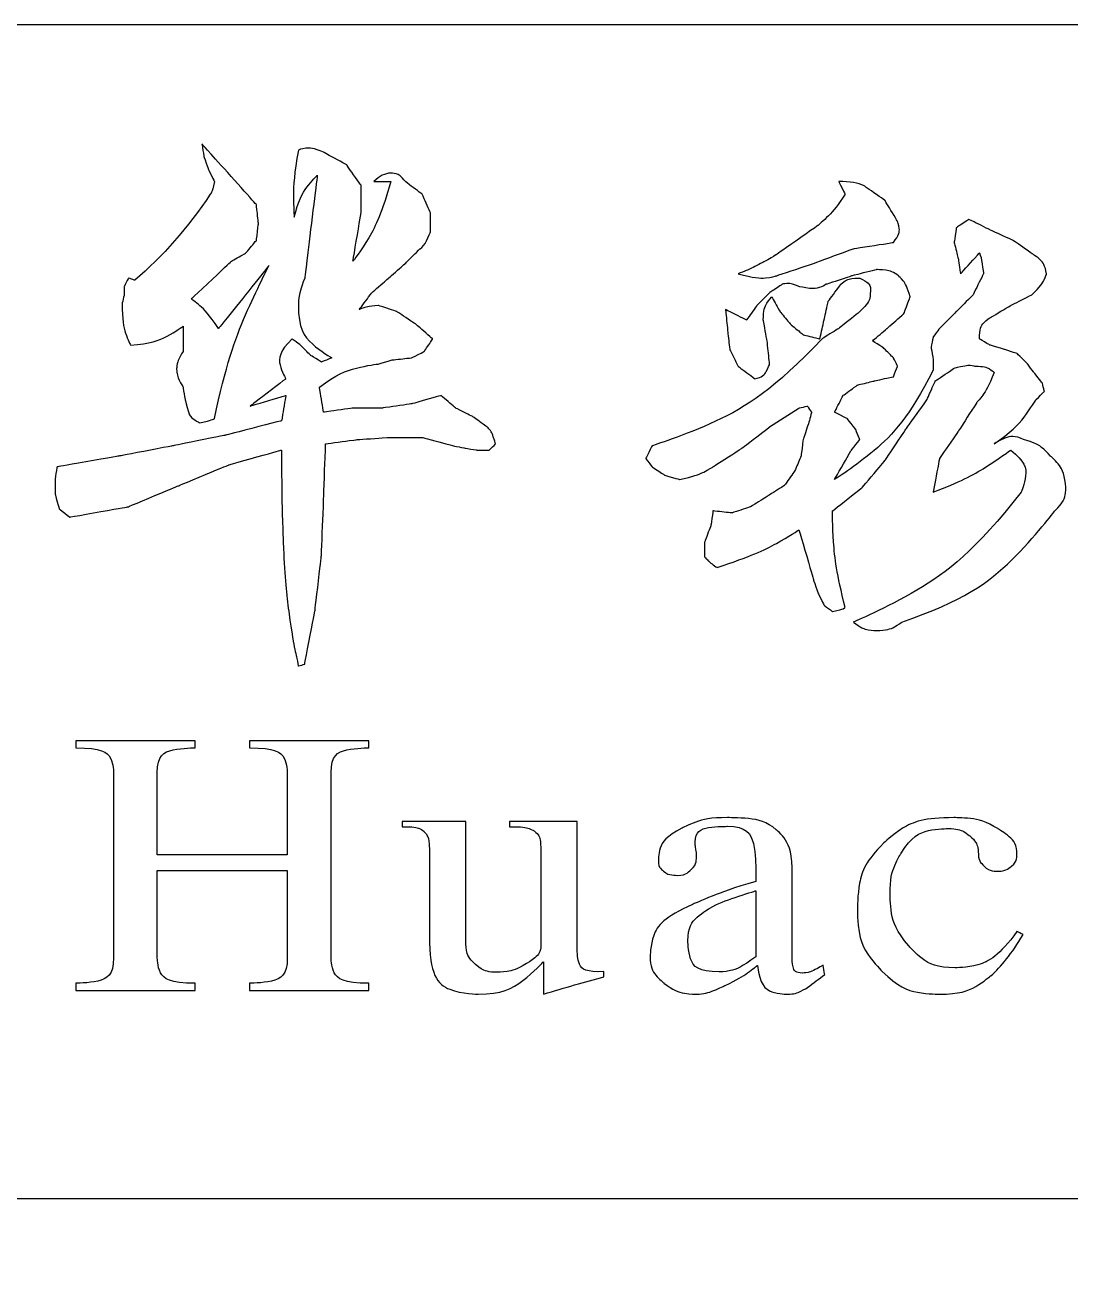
# Model space of a CAD drawing. Header units: millimetres. Extents: x 538 to 2776, y 409 to 1056.
# Drawn here: x 929.25 to 937.38, y 421.03 to 430.74 of the extents above; entities that cross this region are included whole.
import ezdxf

# ---------------------------------------------------------------- set-up
doc = ezdxf.new("R2010")
doc.units = ezdxf.units.MM
doc.layers.add('DWG', color=7, linetype='Continuous')
doc.layers.add('layer 1', color=7, linetype='Continuous')

msp = doc.modelspace()

# ---------------------------------------------------------------- linework, layer by layer
at = {"layer": 'DWG', "linetype": 'ByBlock'}
msp.add_lwpolyline([(988.7912, 430.7424), (919.3691, 430.7424, 0.414214), (919.167, 430.5403), (919.167, 408.5864)], format="xyb", dxfattribs=at)
at = {"layer": 'DWG'}
msp.add_lwpolyline([(919.167, 421.6141), (988.7912, 421.6141)], dxfattribs=at)
at = {"layer": 'layer 1', "color": 0}
for points, knots in [([(931.967, 429.5241), (932.0101, 429.5672), (932.054, 429.5895), (932.0971, 429.5895), (932.0971, 429.5895), (932.141, 429.5895), (932.1786, 429.5672), (932.2113, 429.5241), (932.2113, 429.5241), (932.2113, 429.5241), (932.3421, 429.4259), (932.3421, 429.4259), (932.3421, 429.4259), (932.3421, 429.4259), (932.4069, 429.279), (932.4069, 429.279), (932.4069, 429.279), (932.4069, 429.279), (932.4069, 429.1322), (932.4069, 429.1322), (932.4069, 429.1322), (932.3742, 429.0563), (932.347, 429.0131), (932.3254, 429.002), (932.3254, 429.002), (932.3254, 429.002), (932.2113, 428.8878), (932.2113, 428.8878), (932.2113, 428.8878), (932.2113, 428.8878), (932.0811, 428.7737), (932.0811, 428.7737), (932.0811, 428.7737), (932.0811, 428.7737), (931.9503, 428.6595), (931.9503, 428.6595), (931.9503, 428.6595), (931.9503, 428.6595), (931.8521, 428.5286), (931.8521, 428.5286), (931.8521, 428.5286), (931.8744, 428.5398), (931.9231, 428.5509), (931.999, 428.5613), (931.999, 428.5613), (931.999, 428.5613), (932.1458, 428.5126), (932.1458, 428.5126), (932.1458, 428.5126), (932.1458, 428.5126), (932.2927, 428.4145), (932.2927, 428.4145), (932.2927, 428.4145), (932.2927, 428.4145), (932.4236, 428.3003), (932.4236, 428.3003), (932.4236, 428.3003), (932.4236, 428.3003), (932.3582, 428.2029), (932.3582, 428.2029), (932.3582, 428.2029), (932.3582, 428.2029), (932.26, 428.1534), (932.26, 428.1534), (932.26, 428.1534), (932.26, 428.1534), (932.1132, 428.1374), (932.1132, 428.1374), (932.1132, 428.1374), (932.1132, 428.1374), (931.999, 428.1047), (931.999, 428.1047), (931.999, 428.1047), (931.8249, 428.0831), (931.6732, 428.0233), (931.5423, 427.9251), (931.5423, 427.9251), (931.5423, 427.9251), (931.5751, 427.7295), (931.5751, 427.7295), (931.5751, 427.7295), (931.5751, 427.7295), (931.8034, 427.7622), (931.8034, 427.7622), (931.8034, 427.7622), (931.8034, 427.7622), (932.0317, 427.7622), (932.0317, 427.7622), (932.0317, 427.7622), (932.0317, 427.7622), (932.26, 427.7949), (932.26, 427.7949), (932.26, 427.7949), (932.26, 427.7949), (932.489, 427.8597), (932.489, 427.8597), (932.489, 427.8597), (932.489, 427.8597), (932.6032, 427.7622), (932.6032, 427.7622), (932.6032, 427.7622), (932.6032, 427.7622), (932.7334, 427.6968), (932.7334, 427.6968), (932.7334, 427.6968), (932.7334, 427.6968), (932.8475, 427.6153), (932.8475, 427.6153), (932.8475, 427.6153), (932.8691, 427.5938), (932.883, 427.5743), (932.8886, 427.5583), (932.8886, 427.5583), (932.8942, 427.5416), (932.9018, 427.5172), (932.913, 427.4845), (932.913, 427.4845), (932.913, 427.4845), (932.8642, 427.4357), (932.8642, 427.4357), (932.8642, 427.4357), (932.8642, 427.4357), (932.7661, 427.4357), (932.7661, 427.4357), (932.7661, 427.4357), (932.7661, 427.4357), (932.6679, 427.4518), (932.6679, 427.4518), (932.6679, 427.4518), (932.6679, 427.4518), (932.5865, 427.4685), (932.5865, 427.4685), (932.5865, 427.4685), (932.5865, 427.4685), (932.3421, 427.5339), (932.3421, 427.5339), (932.3421, 427.5339), (932.3421, 427.5339), (932.0971, 427.5339), (932.0971, 427.5339), (932.0971, 427.5339), (932.0971, 427.5339), (931.8361, 427.5172), (931.8361, 427.5172), (931.8361, 427.5172), (931.8361, 427.5172), (931.5911, 427.4845), (931.5911, 427.4845), (931.5911, 427.4845), (931.5911, 427.4845), (931.5751, 427.0439), (931.5751, 427.0439), (931.5751, 427.0439), (931.5751, 427.0439), (931.559, 426.6199), (931.559, 426.6199), (931.559, 426.6199), (931.559, 426.6199), (931.5096, 426.196), (931.5096, 426.196), (931.5096, 426.196), (931.5096, 426.196), (931.4282, 425.7713), (931.4282, 425.7713), (931.4282, 425.7713), (931.4282, 425.7713), (931.3794, 425.7554), (931.3794, 425.7554), (931.3794, 425.7554), (931.3794, 425.7554), (931.3627, 425.8368), (931.3627, 425.8368), (931.3627, 425.8368), (931.3627, 425.8368), (931.3467, 425.9022), (931.3467, 425.9022), (931.3467, 425.9022), (931.3029, 426.1633), (931.2757, 426.4076), (931.2653, 426.6366), (931.2653, 426.6366), (931.2541, 426.8649), (931.2486, 427.1309), (931.2486, 427.4357), (931.2486, 427.4357), (931.2486, 427.4357), (930.8406, 427.3216), (930.8406, 427.3216), (930.8406, 427.3216), (930.8406, 427.3216), (930.4494, 427.1587), (930.4494, 427.1587), (930.4494, 427.1587), (930.4494, 427.1587), (930.0575, 426.9951), (930.0575, 426.9951), (930.0575, 426.9951), (930.0575, 426.9951), (929.6009, 426.9137), (929.6009, 426.9137), (929.6009, 426.9137), (929.6009, 426.9137), (929.5195, 426.9791), (929.5195, 426.9791), (929.5195, 426.9791), (929.5195, 426.9791), (929.4867, 427.0933), (929.4867, 427.0933), (929.4867, 427.0933), (929.4867, 427.0933), (929.4867, 427.2074), (929.4867, 427.2074), (929.4867, 427.2074), (929.4867, 427.2074), (929.5028, 427.3049), (929.5028, 427.3049), (929.5028, 427.3049), (929.5028, 427.3049), (929.9761, 427.387), (929.9761, 427.387), (929.9761, 427.387), (929.9761, 427.387), (930.4007, 427.4685), (930.4007, 427.4685), (930.4007, 427.4685), (930.4007, 427.4685), (930.808, 427.5499), (930.808, 427.5499), (930.808, 427.5499), (930.808, 427.5499), (931.2486, 427.6641), (931.2486, 427.6641), (931.2486, 427.6641), (931.2486, 427.6641), (931.2813, 427.8597), (931.2813, 427.8597), (931.2813, 427.8597), (931.2813, 427.8597), (931.0043, 427.7782), (931.0043, 427.7782), (931.0043, 427.7782), (931.0043, 427.7782), (931.2813, 427.9905), (931.2813, 427.9905), (931.2813, 427.9905), (931.2159, 428.0991), (931.2326, 428.2029), (931.33, 428.3003), (931.33, 428.3003), (931.33, 428.3003), (931.3955, 428.2516), (931.3955, 428.2516), (931.3955, 428.2516), (931.3955, 428.2516), (931.4769, 428.1701), (931.4769, 428.1701), (931.4769, 428.1701), (931.4769, 428.1701), (931.559, 428.1207), (931.559, 428.1207), (931.559, 428.1207), (931.559, 428.1207), (931.6405, 428.1534), (931.6405, 428.1534), (931.6405, 428.1534), (931.4665, 428.2516), (931.3794, 428.3873), (931.3794, 428.5613), (931.3794, 428.5613), (931.3794, 428.6156), (931.3955, 428.6867), (931.4282, 428.7737), (931.4282, 428.7737), (931.4282, 428.7737), (931.5263, 429.5728), (931.5263, 429.5728), (931.5263, 429.5728), (931.4393, 429.4858), (931.3794, 429.3772), (931.3467, 429.247), (931.3467, 429.247), (931.3356, 429.4099), (931.3467, 429.5839), (931.3794, 429.7691), (931.3794, 429.7691), (931.4337, 429.7907), (931.4992, 429.7851), (931.5751, 429.7524), (931.5751, 429.7524), (931.5751, 429.7524), (931.7546, 429.6543), (931.7546, 429.6543), (931.7546, 429.6543), (931.7546, 429.6543), (931.8688, 429.4914), (931.8688, 429.4914), (931.8688, 429.4914), (931.8688, 429.4914), (931.8688, 429.2957), (931.8688, 429.2957), (931.8688, 429.2957), (931.8688, 429.2957), (931.8034, 428.9038), (931.8034, 428.9038), (931.8034, 428.9038), (931.9342, 429.0779), (932.0317, 429.2846), (932.0971, 429.5241), (932.0971, 429.5241), (932.0971, 429.5241), (931.967, 429.5241), (931.967, 429.5241)], [0, 0, 0, 0, 0.012821, 0.012821, 0.012821, 0.019231, 0.025641, 0.025641, 0.025641, 0.032051, 0.038462, 0.038462, 0.038462, 0.044872, 0.051282, 0.051282, 0.051282, 0.057692, 0.064103, 0.064103, 0.064103, 0.070513, 0.076923, 0.076923, 0.076923, 0.083333, 0.089744, 0.089744, 0.089744, 0.096154, 0.102564, 0.102564, 0.102564, 0.108974, 0.115385, 0.115385, 0.115385, 0.121795, 0.128205, 0.128205, 0.128205, 0.134615, 0.141026, 0.141026, 0.141026, 0.147436, 0.153846, 0.153846, 0.153846, 0.160256, 0.166667, 0.166667, 0.166667, 0.173077, 0.179487, 0.179487, 0.179487, 0.185897, 0.192308, 0.192308, 0.192308, 0.198718, 0.205128, 0.205128, 0.205128, 0.211538, 0.217949, 0.217949, 0.217949, 0.224359, 0.230769, 0.230769, 0.230769, 0.237179, 0.24359, 0.24359, 0.24359, 0.25, 0.25641, 0.25641, 0.25641, 0.262821, 0.269231, 0.269231, 0.269231, 0.275641, 0.282051, 0.282051, 0.282051, 0.288462, 0.294872, 0.294872, 0.294872, 0.301282, 0.307692, 0.307692, 0.307692, 0.314103, 0.320513, 0.320513, 0.320513, 0.326923, 0.333333, 0.333333, 0.333333, 0.339744, 0.346154, 0.346154, 0.346154, 0.352564, 0.358974, 0.358974, 0.358974, 0.365385, 0.371795, 0.371795, 0.371795, 0.378205, 0.384615, 0.384615, 0.384615, 0.391026, 0.397436, 0.397436, 0.397436, 0.403846, 0.410256, 0.410256, 0.410256, 0.416667, 0.423077, 0.423077, 0.423077, 0.429487, 0.435897, 0.435897, 0.435897, 0.442308, 0.448718, 0.448718, 0.448718, 0.455128, 0.461538, 0.461538, 0.461538, 0.467949, 0.474359, 0.474359, 0.474359, 0.480769, 0.487179, 0.487179, 0.487179, 0.49359, 0.5, 0.5, 0.5, 0.50641, 0.512821, 0.512821, 0.512821, 0.519231, 0.525641, 0.525641, 0.525641, 0.532051, 0.538462, 0.538462, 0.538462, 0.544872, 0.551282, 0.551282, 0.551282, 0.557692, 0.564103, 0.564103, 0.564103, 0.570513, 0.576923, 0.576923, 0.576923, 0.583333, 0.589744, 0.589744, 0.589744, 0.596154, 0.602564, 0.602564, 0.602564, 0.608974, 0.615385, 0.615385, 0.615385, 0.621795, 0.628205, 0.628205, 0.628205, 0.634615, 0.641026, 0.641026, 0.641026, 0.647436, 0.653846, 0.653846, 0.653846, 0.660256, 0.666667, 0.666667, 0.666667, 0.673077, 0.679487, 0.679487, 0.679487, 0.685897, 0.692308, 0.692308, 0.692308, 0.698718, 0.705128, 0.705128, 0.705128, 0.711538, 0.717949, 0.717949, 0.717949, 0.724359, 0.730769, 0.730769, 0.730769, 0.737179, 0.74359, 0.74359, 0.74359, 0.75, 0.75641, 0.75641, 0.75641, 0.762821, 0.769231, 0.769231, 0.769231, 0.775641, 0.782051, 0.782051, 0.782051, 0.788462, 0.794872, 0.794872, 0.794872, 0.801282, 0.807692, 0.807692, 0.807692, 0.814103, 0.820513, 0.820513, 0.820513, 0.826923, 0.833333, 0.833333, 0.833333, 0.839744, 0.846154, 0.846154, 0.846154, 0.852564, 0.858974, 0.858974, 0.858974, 0.865385, 0.871795, 0.871795, 0.871795, 0.878205, 0.884615, 0.884615, 0.884615, 0.891026, 0.897436, 0.897436, 0.897436, 0.903846, 0.910256, 0.910256, 0.910256, 0.916667, 0.923077, 0.923077, 0.923077, 0.929487, 0.935897, 0.935897, 0.935897, 0.942308, 0.948718, 0.948718, 0.948718, 0.955128, 0.961538, 0.961538, 0.961538, 0.967949, 0.974359, 0.974359, 0.974359, 0.980769, 0.987179, 0.987179, 0.987179, 0.99359, 1, 1, 1, 1]), ([(930.107, 428.757), (930.3242, 428.9421), (930.5197, 429.1649), (930.6938, 429.4259), (930.6938, 429.4259), (930.7049, 429.4371), (930.716, 429.4698), (930.7265, 429.5241), (930.7265, 429.5241), (930.7265, 429.5241), (930.6778, 429.6222), (930.6778, 429.6222), (930.6778, 429.6222), (930.6778, 429.6222), (930.6451, 429.7197), (930.6451, 429.7197), (930.6451, 429.7197), (930.6451, 429.7197), (930.629, 429.8178), (930.629, 429.8178), (930.629, 429.8178), (930.629, 429.8178), (931.053, 429.3445), (931.053, 429.3445), (931.053, 429.3445), (931.053, 429.3445), (931.069, 429.1976), (931.069, 429.1976), (931.069, 429.1976), (931.069, 429.1976), (931.053, 429.0674), (931.053, 429.0674), (931.053, 429.0674), (931.053, 429.0674), (930.9715, 428.9693), (930.9715, 428.9693), (930.9715, 428.9693), (930.9715, 428.9693), (930.8574, 428.9038), (930.8574, 428.9038), (930.8574, 428.9038), (930.8574, 428.9038), (930.5469, 428.6101), (930.5469, 428.6101), (930.5469, 428.6101), (930.6123, 428.5669), (930.6833, 428.491), (930.7592, 428.3817), (930.7592, 428.3817), (930.7592, 428.3817), (931.1511, 428.8711), (931.1511, 428.8711), (931.1511, 428.8711), (930.9548, 428.491), (930.8135, 428.0936), (930.7265, 427.6808), (930.7265, 427.6808), (930.7049, 427.6696), (930.6666, 427.6585), (930.6123, 427.6481), (930.6123, 427.6481), (930.5692, 427.6696), (930.542, 427.6912), (930.5309, 427.7128), (930.5309, 427.7128), (930.5309, 427.7128), (930.4982, 427.827), (930.4982, 427.827), (930.4982, 427.827), (930.4982, 427.827), (930.4822, 427.9251), (930.4822, 427.9251), (930.4822, 427.9251), (930.4494, 427.9794), (930.4327, 428.0288), (930.4327, 428.072), (930.4327, 428.072), (930.4327, 428.1047), (930.4494, 428.1479), (930.4822, 428.2029), (930.4822, 428.2029), (930.4822, 428.2029), (930.4822, 428.3985), (930.4822, 428.3985), (930.4822, 428.3985), (930.3624, 428.3114), (930.2267, 428.262), (930.0742, 428.2516), (930.0742, 428.2516), (930.0304, 428.3386), (930.0088, 428.4472), (930.0088, 428.578), (930.0088, 428.578), (930.0088, 428.578), (930.0248, 428.6428), (930.0248, 428.6428), (930.0248, 428.6428), (930.0248, 428.6428), (930.0248, 428.7082), (930.0248, 428.7082), (930.0248, 428.7082), (930.0248, 428.7082), (930.0575, 428.7737), (930.0575, 428.7737), (930.0575, 428.7737), (930.0575, 428.7737), (930.107, 428.757), (930.107, 428.757)], [0, 0, 0, 0, 0.037037, 0.037037, 0.037037, 0.055556, 0.074074, 0.074074, 0.074074, 0.092593, 0.111111, 0.111111, 0.111111, 0.12963, 0.148148, 0.148148, 0.148148, 0.166667, 0.185185, 0.185185, 0.185185, 0.203704, 0.222222, 0.222222, 0.222222, 0.240741, 0.259259, 0.259259, 0.259259, 0.277778, 0.296296, 0.296296, 0.296296, 0.314815, 0.333333, 0.333333, 0.333333, 0.351852, 0.37037, 0.37037, 0.37037, 0.388889, 0.407407, 0.407407, 0.407407, 0.425926, 0.444444, 0.444444, 0.444444, 0.462963, 0.481481, 0.481481, 0.481481, 0.5, 0.518519, 0.518519, 0.518519, 0.537037, 0.555556, 0.555556, 0.555556, 0.574074, 0.592593, 0.592593, 0.592593, 0.611111, 0.62963, 0.62963, 0.62963, 0.648148, 0.666667, 0.666667, 0.666667, 0.685185, 0.703704, 0.703704, 0.703704, 0.722222, 0.740741, 0.740741, 0.740741, 0.759259, 0.777778, 0.777778, 0.777778, 0.796296, 0.814815, 0.814815, 0.814815, 0.833333, 0.851852, 0.851852, 0.851852, 0.87037, 0.888889, 0.888889, 0.888889, 0.907407, 0.925926, 0.925926, 0.925926, 0.944444, 0.962963, 0.962963, 0.962963, 0.981481, 1, 1, 1, 1]), ([(935.5818, 429.5241), (935.6688, 429.5241), (935.7343, 429.5129), (935.7781, 429.4914), (935.7781, 429.4914), (935.7781, 429.4914), (935.941, 429.3772), (935.941, 429.3772), (935.941, 429.3772), (935.941, 429.3772), (936.0392, 429.2143), (936.0392, 429.2143), (936.0392, 429.2143), (936.0608, 429.16), (936.0496, 429.105), (936.0065, 429.0507), (936.0065, 429.0507), (936.0065, 429.0507), (935.696, 429.002), (935.696, 429.002), (935.696, 429.002), (935.696, 429.002), (935.3862, 428.8878), (935.3862, 428.8878), (935.3862, 428.8878), (935.3862, 428.8878), (935.0925, 428.7897), (935.0925, 428.7897), (935.0925, 428.7897), (935.0166, 428.7681), (934.9185, 428.7737), (934.7987, 428.8064), (934.7987, 428.8064), (934.853, 428.828), (934.9024, 428.8496), (934.9456, 428.8711), (934.9456, 428.8711), (934.9894, 428.8934), (935.0382, 428.9205), (935.0925, 428.9533), (935.0925, 428.9533), (935.0925, 428.9533), (935.419, 429.1816), (935.419, 429.1816), (935.419, 429.1816), (935.506, 429.2575), (935.5763, 429.3389), (935.6312, 429.4259), (935.6312, 429.4259), (935.6312, 429.4259), (935.5818, 429.5241), (935.5818, 429.5241)], [0, 0, 0, 0, 0.076923, 0.076923, 0.076923, 0.115385, 0.153846, 0.153846, 0.153846, 0.192308, 0.230769, 0.230769, 0.230769, 0.269231, 0.307692, 0.307692, 0.307692, 0.346154, 0.384615, 0.384615, 0.384615, 0.423077, 0.461538, 0.461538, 0.461538, 0.5, 0.538462, 0.538462, 0.538462, 0.576923, 0.615385, 0.615385, 0.615385, 0.653846, 0.692308, 0.692308, 0.692308, 0.730769, 0.769231, 0.769231, 0.769231, 0.807692, 0.846154, 0.846154, 0.846154, 0.884615, 0.923077, 0.923077, 0.923077, 0.961538, 1, 1, 1, 1]), ([(935.2721, 427.7622), (935.2721, 427.7622), (935.0437, 427.6153), (935.0437, 427.6153), (935.0437, 427.6153), (935.0437, 427.6153), (934.8314, 427.4518), (934.8314, 427.4518), (934.8314, 427.4518), (934.8314, 427.4518), (934.6031, 427.3049), (934.6031, 427.3049), (934.6031, 427.3049), (934.5377, 427.2617), (934.4507, 427.229), (934.3421, 427.2074), (934.3421, 427.2074), (934.3421, 427.2074), (934.2279, 427.2402), (934.2279, 427.2402), (934.2279, 427.2402), (934.2279, 427.2402), (934.1297, 427.3049), (934.1297, 427.3049), (934.1297, 427.3049), (934.1297, 427.3049), (934.081, 427.3703), (934.081, 427.3703), (934.081, 427.3703), (934.081, 427.3703), (934.1297, 427.4685), (934.1297, 427.4685), (934.1297, 427.4685), (934.6414, 427.6314), (935.082, 427.9091), (935.4517, 428.3003), (935.4517, 428.3003), (935.4517, 428.3003), (935.5818, 428.3817), (935.5818, 428.3817), (935.5818, 428.3817), (935.5818, 428.3817), (935.7454, 428.5126), (935.7454, 428.5126), (935.7454, 428.5126), (935.7886, 428.5558), (935.813, 428.5857), (935.8185, 428.6024), (935.8185, 428.6024), (935.8241, 428.6184), (935.8269, 428.6379), (935.8269, 428.6595), (935.8269, 428.6595), (935.8373, 428.7027), (935.8102, 428.7409), (935.7454, 428.7737), (935.7454, 428.7737), (935.68, 428.7737), (935.6312, 428.757), (935.5986, 428.7249), (935.5986, 428.7249), (935.5986, 428.7249), (935.5004, 428.5941), (935.5004, 428.5941), (935.5004, 428.5941), (935.5004, 428.5941), (935.4677, 428.4472), (935.4677, 428.4472), (935.4677, 428.4472), (935.4677, 428.4472), (935.4349, 428.3003), (935.4349, 428.3003), (935.4349, 428.3003), (935.4349, 428.3003), (935.3048, 428.333), (935.3048, 428.333), (935.3048, 428.333), (935.3048, 428.333), (935.2066, 428.4145), (935.2066, 428.4145), (935.2066, 428.4145), (935.2066, 428.4145), (935.1252, 428.5126), (935.1252, 428.5126), (935.1252, 428.5126), (935.1252, 428.5126), (935.0598, 428.6268), (935.0598, 428.6268), (935.0598, 428.6268), (935.0166, 428.5829), (934.995, 428.5231), (934.995, 428.4472), (934.995, 428.4472), (934.995, 428.4472), (935.027, 428.2676), (935.027, 428.2676), (935.027, 428.2676), (935.027, 428.2676), (935.0437, 428.1047), (935.0437, 428.1047), (935.0437, 428.1047), (935.0222, 428.0393), (934.9839, 428.001), (934.9296, 427.9905), (934.9296, 427.9905), (934.9296, 427.9905), (934.7987, 428.088), (934.7987, 428.088), (934.7987, 428.088), (934.7987, 428.088), (934.734, 428.2189), (934.734, 428.2189), (934.734, 428.2189), (934.734, 428.2189), (934.7173, 428.3658), (934.7173, 428.3658), (934.7173, 428.3658), (934.7173, 428.3658), (934.7013, 428.5286), (934.7013, 428.5286), (934.7013, 428.5286), (934.7013, 428.5286), (934.8641, 428.4472), (934.8641, 428.4472), (934.8641, 428.4472), (934.8641, 428.4472), (934.9456, 428.5613), (934.9456, 428.5613), (934.9456, 428.5613), (934.9456, 428.5613), (935.0437, 428.6595), (935.0437, 428.6595), (935.0437, 428.6595), (935.0437, 428.6595), (935.1412, 428.7249), (935.1412, 428.7249), (935.1412, 428.7249), (935.1739, 428.7354), (935.2178, 428.7298), (935.2721, 428.7082), (935.2721, 428.7082), (935.3591, 428.6867), (935.4301, 428.6922), (935.4844, 428.7249), (935.4844, 428.7249), (935.4844, 428.7249), (935.68, 428.7897), (935.68, 428.7897), (935.68, 428.7897), (935.68, 428.7897), (935.8756, 428.8391), (935.8756, 428.8391), (935.8756, 428.8391), (935.9522, 428.8391), (936.0093, 428.8224), (936.0468, 428.7897), (936.0468, 428.7897), (936.0851, 428.757), (936.115, 428.7027), (936.1366, 428.6268), (936.1366, 428.6268), (936.1366, 428.6268), (936.0879, 428.4959), (936.0879, 428.4959), (936.0879, 428.4959), (936.0879, 428.4959), (935.957, 428.3817), (935.957, 428.3817), (935.957, 428.3817), (935.957, 428.3817), (935.8429, 428.2843), (935.8429, 428.2843), (935.8429, 428.2843), (935.8429, 428.2843), (935.9243, 428.2349), (935.9243, 428.2349), (935.9243, 428.2349), (935.9243, 428.2349), (936.0065, 428.1534), (936.0065, 428.1534), (936.0065, 428.1534), (936.0065, 428.1534), (936.0392, 428.088), (936.0392, 428.088), (936.0392, 428.088), (936.0392, 428.088), (936.0065, 428.0066), (936.0065, 428.0066), (936.0065, 428.0066), (936.0065, 428.0066), (935.8596, 427.9738), (935.8596, 427.9738), (935.8596, 427.9738), (935.8596, 427.9738), (935.7287, 427.9418), (935.7287, 427.9418), (935.7287, 427.9418), (935.7287, 427.9418), (935.6145, 427.8597), (935.6145, 427.8597), (935.6145, 427.8597), (935.6145, 427.8597), (935.5491, 427.7295), (935.5491, 427.7295), (935.5491, 427.7295), (935.5491, 427.7295), (935.6473, 427.6808), (935.6473, 427.6808), (935.6473, 427.6808), (935.6473, 427.6808), (935.7127, 427.5986), (935.7127, 427.5986), (935.7127, 427.5986), (935.7127, 427.5986), (935.7454, 427.5172), (935.7454, 427.5172), (935.7454, 427.5172), (935.7454, 427.5172), (935.68, 427.4357), (935.68, 427.4357), (935.68, 427.4357), (935.68, 427.4357), (935.5491, 427.2074), (935.5491, 427.2074), (935.5491, 427.2074), (935.8756, 427.4142), (936.1311, 427.6968), (936.3162, 428.056), (936.3162, 428.056), (936.3162, 428.056), (936.3162, 428.1374), (936.3162, 428.1374), (936.3162, 428.1374), (936.3162, 428.1374), (936.3002, 428.2349), (936.3002, 428.2349), (936.3002, 428.2349), (936.3002, 428.2349), (936.3162, 428.317), (936.3162, 428.317), (936.3162, 428.317), (936.3162, 428.317), (936.365, 428.3817), (936.365, 428.3817), (936.365, 428.3817), (936.365, 428.3817), (936.4958, 428.5126), (936.4958, 428.5126), (936.4958, 428.5126), (936.4958, 428.5126), (936.626, 428.6428), (936.626, 428.6428), (936.626, 428.6428), (936.626, 428.6428), (936.7075, 428.8064), (936.7075, 428.8064), (936.7075, 428.8064), (936.697, 428.8934), (936.6859, 428.9477), (936.6754, 428.9693), (936.6754, 428.9693), (936.6754, 428.9693), (936.5285, 428.8064), (936.5285, 428.8064), (936.5285, 428.8064), (936.5285, 428.8064), (936.5118, 428.9205), (936.5118, 428.9205), (936.5118, 428.9205), (936.5118, 428.9205), (936.4791, 429.0507), (936.4791, 429.0507), (936.4791, 429.0507), (936.4791, 429.0507), (936.4958, 429.1649), (936.4958, 429.1649), (936.4958, 429.1649), (936.4958, 429.1649), (936.5933, 429.2303), (936.5933, 429.2303), (936.5933, 429.2303), (936.5933, 429.2303), (936.7569, 429.1489), (936.7569, 429.1489), (936.7569, 429.1489), (936.7569, 429.1489), (936.9364, 429.0674), (936.9364, 429.0674), (936.9364, 429.0674), (936.9364, 429.0674), (937.0993, 428.9533), (937.0993, 428.9533), (937.0993, 428.9533), (937.1536, 428.9205), (937.1864, 428.8711), (937.1975, 428.8064), (937.1975, 428.8064), (937.1864, 428.7625), (937.1481, 428.7082), (937.0833, 428.6428), (937.0833, 428.6428), (937.0833, 428.6428), (936.9197, 428.5613), (936.9197, 428.5613), (936.9197, 428.5613), (936.9197, 428.5613), (936.7569, 428.4639), (936.7569, 428.4639), (936.7569, 428.4639), (936.7026, 428.4312), (936.6754, 428.3769), (936.6754, 428.3003), (936.6754, 428.3003), (936.6754, 428.3003), (936.7569, 428.2516), (936.7569, 428.2516), (936.7569, 428.2516), (936.7569, 428.2516), (936.871, 428.2189), (936.871, 428.2189), (936.871, 428.2189), (936.871, 428.2189), (936.9685, 428.1862), (936.9685, 428.1862), (936.9685, 428.1862), (936.9685, 428.1862), (937.0506, 428.1047), (937.0506, 428.1047), (937.0506, 428.1047), (937.0506, 428.1047), (937.0993, 428.0393), (937.0993, 428.0393), (937.0993, 428.0393), (937.0993, 428.0393), (937.1648, 427.9578), (937.1648, 427.9578), (937.1648, 427.9578), (937.1648, 427.9578), (937.1808, 427.8924), (937.1808, 427.8924), (937.1808, 427.8924), (937.1808, 427.8924), (937.1154, 427.827), (937.1154, 427.827), (937.1154, 427.827), (937.0284, 427.6857), (936.9197, 427.5715), (936.7896, 427.4845), (936.7896, 427.4845), (936.8766, 427.5388), (936.9525, 427.5499), (937.0179, 427.5172), (937.0179, 427.5172), (937.1049, 427.4956), (937.1752, 427.4518), (937.2295, 427.387), (937.2295, 427.387), (937.295, 427.3327), (937.3332, 427.2617), (937.3444, 427.1747), (937.3444, 427.1747), (937.3548, 427.0988), (937.3277, 427.0278), (937.2622, 426.9624), (937.2622, 426.9624), (936.9469, 426.5496), (936.5501, 426.2607), (936.0712, 426.0978), (936.0712, 426.0978), (936.0169, 426.0547), (935.9522, 426.0324), (935.8756, 426.0324), (935.8756, 426.0324), (935.8102, 426.0324), (935.7503, 426.0547), (935.696, 426.0978), (935.696, 426.0978), (936.2076, 426.3157), (936.6427, 426.6526), (937.0012, 427.1093), (937.0012, 427.1093), (937.0555, 427.2402), (937.0284, 427.3487), (936.9197, 427.4357), (936.9197, 427.4357), (936.7242, 427.2944), (936.523, 427.1858), (936.3162, 427.1093), (936.3162, 427.1093), (936.3162, 427.1093), (936.365, 427.3703), (936.365, 427.3703), (936.365, 427.3703), (936.365, 427.3703), (936.5118, 427.5826), (936.5118, 427.5826), (936.5118, 427.5826), (936.5118, 427.5826), (936.6587, 427.8109), (936.6587, 427.8109), (936.6587, 427.8109), (936.7026, 427.8548), (936.7457, 427.9307), (936.7896, 428.0393), (936.7896, 428.0393), (936.7569, 428.072), (936.7075, 428.088), (936.6427, 428.088), (936.6427, 428.088), (936.61, 428.0991), (936.5557, 428.0936), (936.4791, 428.072), (936.4791, 428.072), (936.4791, 428.072), (936.3322, 427.9738), (936.3322, 427.9738), (936.3322, 427.9738), (936.3322, 427.9738), (936.2675, 427.827), (936.2675, 427.827), (936.2675, 427.827), (936.2675, 427.827), (936.1039, 427.5986), (936.1039, 427.5986), (936.1039, 427.5986), (936.1039, 427.5986), (935.941, 427.3543), (935.941, 427.3543), (935.941, 427.3543), (935.941, 427.3543), (935.7614, 427.142), (935.7614, 427.142), (935.7614, 427.142), (935.7614, 427.142), (935.5331, 426.9624), (935.5331, 426.9624), (935.5331, 426.9624), (935.5331, 426.7236), (935.5658, 426.473), (935.6312, 426.212), (935.6312, 426.212), (935.6201, 426.2015), (935.5874, 426.1904), (935.5331, 426.1793), (935.5331, 426.1793), (935.5331, 426.1793), (935.4677, 426.2287), (935.4677, 426.2287), (935.4677, 426.2287), (935.4677, 426.2287), (935.419, 426.3262), (935.419, 426.3262), (935.419, 426.3262), (935.419, 426.3262), (935.3862, 426.4243), (935.3862, 426.4243), (935.3862, 426.4243), (935.3862, 426.4243), (935.2721, 426.8155), (935.2721, 426.8155), (935.2721, 426.8155), (935.1092, 426.7069), (934.8969, 426.6088), (934.6358, 426.5218), (934.6358, 426.5218), (934.6031, 426.544), (934.5815, 426.5601), (934.5704, 426.5712), (934.5704, 426.5712), (934.5599, 426.5816), (934.5488, 426.5928), (934.5377, 426.6039), (934.5377, 426.6039), (934.5377, 426.6039), (934.5377, 426.7181), (934.5377, 426.7181), (934.5377, 426.7181), (934.5377, 426.7181), (934.5871, 426.8482), (934.5871, 426.8482), (934.5871, 426.8482), (934.5871, 426.8482), (934.6031, 426.9624), (934.6031, 426.9624), (934.6031, 426.9624), (934.6031, 426.9624), (934.75, 426.9464), (934.75, 426.9464), (934.75, 426.9464), (934.75, 426.9464), (934.8969, 426.9951), (934.8969, 426.9951), (934.8969, 426.9951), (934.8969, 426.9951), (935.027, 427.0765), (935.027, 427.0765), (935.027, 427.0765), (935.027, 427.0765), (935.1579, 427.1587), (935.1579, 427.1587), (935.1579, 427.1587), (935.1579, 427.1587), (935.2394, 427.2728), (935.2394, 427.2728), (935.2394, 427.2728), (935.2394, 427.2728), (935.2881, 427.387), (935.2881, 427.387), (935.2881, 427.387), (935.2881, 427.387), (935.3048, 427.5172), (935.3048, 427.5172), (935.3048, 427.5172), (935.3048, 427.5172), (935.3535, 427.6641), (935.3535, 427.6641), (935.3535, 427.6641), (935.3535, 427.6641), (935.3702, 427.7295), (935.3702, 427.7295), (935.3702, 427.7295), (935.3702, 427.7295), (935.3375, 427.7782), (935.3375, 427.7782), (935.3375, 427.7782), (935.3375, 427.7782), (935.2721, 427.7622), (935.2721, 427.7622)], [0, 0, 0, 0, 0.007576, 0.007576, 0.007576, 0.011364, 0.015152, 0.015152, 0.015152, 0.018939, 0.022727, 0.022727, 0.022727, 0.026515, 0.030303, 0.030303, 0.030303, 0.034091, 0.037879, 0.037879, 0.037879, 0.041667, 0.045455, 0.045455, 0.045455, 0.049242, 0.05303, 0.05303, 0.05303, 0.056818, 0.060606, 0.060606, 0.060606, 0.064394, 0.068182, 0.068182, 0.068182, 0.07197, 0.075758, 0.075758, 0.075758, 0.079545, 0.083333, 0.083333, 0.083333, 0.087121, 0.090909, 0.090909, 0.090909, 0.094697, 0.098485, 0.098485, 0.098485, 0.102273, 0.106061, 0.106061, 0.106061, 0.109848, 0.113636, 0.113636, 0.113636, 0.117424, 0.121212, 0.121212, 0.121212, 0.125, 0.128788, 0.128788, 0.128788, 0.132576, 0.136364, 0.136364, 0.136364, 0.140152, 0.143939, 0.143939, 0.143939, 0.147727, 0.151515, 0.151515, 0.151515, 0.155303, 0.159091, 0.159091, 0.159091, 0.162879, 0.166667, 0.166667, 0.166667, 0.170455, 0.174242, 0.174242, 0.174242, 0.17803, 0.181818, 0.181818, 0.181818, 0.185606, 0.189394, 0.189394, 0.189394, 0.193182, 0.19697, 0.19697, 0.19697, 0.200758, 0.204545, 0.204545, 0.204545, 0.208333, 0.212121, 0.212121, 0.212121, 0.215909, 0.219697, 0.219697, 0.219697, 0.223485, 0.227273, 0.227273, 0.227273, 0.231061, 0.234848, 0.234848, 0.234848, 0.238636, 0.242424, 0.242424, 0.242424, 0.246212, 0.25, 0.25, 0.25, 0.253788, 0.257576, 0.257576, 0.257576, 0.261364, 0.265152, 0.265152, 0.265152, 0.268939, 0.272727, 0.272727, 0.272727, 0.276515, 0.280303, 0.280303, 0.280303, 0.284091, 0.287879, 0.287879, 0.287879, 0.291667, 0.295455, 0.295455, 0.295455, 0.299242, 0.30303, 0.30303, 0.30303, 0.306818, 0.310606, 0.310606, 0.310606, 0.314394, 0.318182, 0.318182, 0.318182, 0.32197, 0.325758, 0.325758, 0.325758, 0.329545, 0.333333, 0.333333, 0.333333, 0.337121, 0.340909, 0.340909, 0.340909, 0.344697, 0.348485, 0.348485, 0.348485, 0.352273, 0.356061, 0.356061, 0.356061, 0.359848, 0.363636, 0.363636, 0.363636, 0.367424, 0.371212, 0.371212, 0.371212, 0.375, 0.378788, 0.378788, 0.378788, 0.382576, 0.386364, 0.386364, 0.386364, 0.390152, 0.393939, 0.393939, 0.393939, 0.397727, 0.401515, 0.401515, 0.401515, 0.405303, 0.409091, 0.409091, 0.409091, 0.412879, 0.416667, 0.416667, 0.416667, 0.420455, 0.424242, 0.424242, 0.424242, 0.42803, 0.431818, 0.431818, 0.431818, 0.435606, 0.439394, 0.439394, 0.439394, 0.443182, 0.44697, 0.44697, 0.44697, 0.450758, 0.454545, 0.454545, 0.454545, 0.458333, 0.462121, 0.462121, 0.462121, 0.465909, 0.469697, 0.469697, 0.469697, 0.473485, 0.477273, 0.477273, 0.477273, 0.481061, 0.484848, 0.484848, 0.484848, 0.488636, 0.492424, 0.492424, 0.492424, 0.496212, 0.5, 0.5, 0.5, 0.503788, 0.507576, 0.507576, 0.507576, 0.511364, 0.515152, 0.515152, 0.515152, 0.518939, 0.522727, 0.522727, 0.522727, 0.526515, 0.530303, 0.530303, 0.530303, 0.534091, 0.537879, 0.537879, 0.537879, 0.541667, 0.545455, 0.545455, 0.545455, 0.549242, 0.55303, 0.55303, 0.55303, 0.556818, 0.560606, 0.560606, 0.560606, 0.564394, 0.568182, 0.568182, 0.568182, 0.57197, 0.575758, 0.575758, 0.575758, 0.579545, 0.583333, 0.583333, 0.583333, 0.587121, 0.590909, 0.590909, 0.590909, 0.594697, 0.598485, 0.598485, 0.598485, 0.602273, 0.606061, 0.606061, 0.606061, 0.609848, 0.613636, 0.613636, 0.613636, 0.617424, 0.621212, 0.621212, 0.621212, 0.625, 0.628788, 0.628788, 0.628788, 0.632576, 0.636364, 0.636364, 0.636364, 0.640152, 0.643939, 0.643939, 0.643939, 0.647727, 0.651515, 0.651515, 0.651515, 0.655303, 0.659091, 0.659091, 0.659091, 0.662879, 0.666667, 0.666667, 0.666667, 0.670455, 0.674242, 0.674242, 0.674242, 0.67803, 0.681818, 0.681818, 0.681818, 0.685606, 0.689394, 0.689394, 0.689394, 0.693182, 0.69697, 0.69697, 0.69697, 0.700758, 0.704545, 0.704545, 0.704545, 0.708333, 0.712121, 0.712121, 0.712121, 0.715909, 0.719697, 0.719697, 0.719697, 0.723485, 0.727273, 0.727273, 0.727273, 0.731061, 0.734848, 0.734848, 0.734848, 0.738636, 0.742424, 0.742424, 0.742424, 0.746212, 0.75, 0.75, 0.75, 0.753788, 0.757576, 0.757576, 0.757576, 0.761364, 0.765152, 0.765152, 0.765152, 0.768939, 0.772727, 0.772727, 0.772727, 0.776515, 0.780303, 0.780303, 0.780303, 0.784091, 0.787879, 0.787879, 0.787879, 0.791667, 0.795455, 0.795455, 0.795455, 0.799242, 0.80303, 0.80303, 0.80303, 0.806818, 0.810606, 0.810606, 0.810606, 0.814394, 0.818182, 0.818182, 0.818182, 0.82197, 0.825758, 0.825758, 0.825758, 0.829545, 0.833333, 0.833333, 0.833333, 0.837121, 0.840909, 0.840909, 0.840909, 0.844697, 0.848485, 0.848485, 0.848485, 0.852273, 0.856061, 0.856061, 0.856061, 0.859848, 0.863636, 0.863636, 0.863636, 0.867424, 0.871212, 0.871212, 0.871212, 0.875, 0.878788, 0.878788, 0.878788, 0.882576, 0.886364, 0.886364, 0.886364, 0.890152, 0.893939, 0.893939, 0.893939, 0.897727, 0.901515, 0.901515, 0.901515, 0.905303, 0.909091, 0.909091, 0.909091, 0.912879, 0.916667, 0.916667, 0.916667, 0.920455, 0.924242, 0.924242, 0.924242, 0.92803, 0.931818, 0.931818, 0.931818, 0.935606, 0.939394, 0.939394, 0.939394, 0.943182, 0.94697, 0.94697, 0.94697, 0.950758, 0.954545, 0.954545, 0.954545, 0.958333, 0.962121, 0.962121, 0.962121, 0.965909, 0.969697, 0.969697, 0.969697, 0.973485, 0.977273, 0.977273, 0.977273, 0.981061, 0.984848, 0.984848, 0.984848, 0.988636, 0.992424, 0.992424, 0.992424, 0.996212, 1, 1, 1, 1]), ([(931.9269, 423.2328), (931.9269, 423.2328), (930.9995, 423.2328), (930.9995, 423.2328), (930.9995, 423.2328), (930.9995, 423.2328), (930.9995, 423.2885), (930.9995, 423.2885), (930.9995, 423.2885), (931.1952, 423.2885), (931.2931, 423.3541), (931.2931, 423.4851), (931.2931, 423.4851), (931.2931, 423.4851), (931.2931, 424.1657), (931.2931, 424.1657), (931.2931, 424.1657), (931.2931, 424.1657), (930.2823, 424.1657), (930.2823, 424.1657), (930.2823, 424.1657), (930.2823, 424.1657), (930.2823, 423.4851), (930.2823, 423.4851), (930.2823, 423.4851), (930.2823, 423.3541), (930.3802, 423.2885), (930.5759, 423.2885), (930.5759, 423.2885), (930.5759, 423.2885), (930.5759, 423.2328), (930.5759, 423.2328), (930.5759, 423.2328), (930.5759, 423.2328), (929.6485, 423.2328), (929.6485, 423.2328), (929.6485, 423.2328), (929.6485, 423.2328), (929.6485, 423.2885), (929.6485, 423.2885), (929.6485, 423.2885), (929.8442, 423.2885), (929.9421, 423.3541), (929.9421, 423.4851), (929.9421, 423.4851), (929.9421, 423.4851), (929.9421, 424.9285), (929.9421, 424.9285), (929.9421, 424.9285), (929.9421, 425.0556), (929.8442, 425.1192), (929.6485, 425.1192), (929.6485, 425.1192), (929.6485, 425.1192), (929.6485, 425.1749), (929.6485, 425.1749), (929.6485, 425.1749), (929.6485, 425.1749), (930.5759, 425.1749), (930.5759, 425.1749), (930.5759, 425.1749), (930.5759, 425.1749), (930.5759, 425.1192), (930.5759, 425.1192), (930.5759, 425.1192), (930.3802, 425.1192), (930.2823, 425.0556), (930.2823, 424.9285), (930.2823, 424.9285), (930.2823, 424.9285), (930.2823, 424.286), (930.2823, 424.286), (930.2823, 424.286), (930.2823, 424.286), (931.2931, 424.286), (931.2931, 424.286), (931.2931, 424.286), (931.2931, 424.286), (931.2931, 424.9285), (931.2931, 424.9285), (931.2931, 424.9285), (931.2931, 425.0556), (931.1952, 425.1192), (930.9995, 425.1192), (930.9995, 425.1192), (930.9995, 425.1192), (930.9995, 425.1749), (930.9995, 425.1749), (930.9995, 425.1749), (930.9995, 425.1749), (931.9269, 425.1749), (931.9269, 425.1749), (931.9269, 425.1749), (931.9269, 425.1749), (931.9269, 425.1192), (931.9269, 425.1192), (931.9269, 425.1192), (931.7312, 425.1192), (931.6333, 425.0556), (931.6333, 424.9285), (931.6333, 424.9285), (931.6333, 424.9285), (931.6333, 423.4851), (931.6333, 423.4851), (931.6333, 423.4851), (931.6333, 423.3541), (931.7312, 423.2885), (931.9269, 423.2885), (931.9269, 423.2885), (931.9269, 423.2885), (931.9269, 423.2328), (931.9269, 423.2328)], [0, 0, 0, 0, 0.035714, 0.035714, 0.035714, 0.053571, 0.071429, 0.071429, 0.071429, 0.089286, 0.107143, 0.107143, 0.107143, 0.125, 0.142857, 0.142857, 0.142857, 0.160714, 0.178571, 0.178571, 0.178571, 0.196429, 0.214286, 0.214286, 0.214286, 0.232143, 0.25, 0.25, 0.25, 0.267857, 0.285714, 0.285714, 0.285714, 0.303571, 0.321429, 0.321429, 0.321429, 0.339286, 0.357143, 0.357143, 0.357143, 0.375, 0.392857, 0.392857, 0.392857, 0.410714, 0.428571, 0.428571, 0.428571, 0.446429, 0.464286, 0.464286, 0.464286, 0.482143, 0.5, 0.5, 0.5, 0.517857, 0.535714, 0.535714, 0.535714, 0.553571, 0.571429, 0.571429, 0.571429, 0.589286, 0.607143, 0.607143, 0.607143, 0.625, 0.642857, 0.642857, 0.642857, 0.660714, 0.678571, 0.678571, 0.678571, 0.696429, 0.714286, 0.714286, 0.714286, 0.732143, 0.75, 0.75, 0.75, 0.767857, 0.785714, 0.785714, 0.785714, 0.803571, 0.821429, 0.821429, 0.821429, 0.839286, 0.857143, 0.857143, 0.857143, 0.875, 0.892857, 0.892857, 0.892857, 0.910714, 0.928571, 0.928571, 0.928571, 0.946429, 0.964286, 0.964286, 0.964286, 0.982143, 1, 1, 1, 1]), ([(933.7554, 423.3384), (933.6087, 423.2993), (933.4519, 423.2543), (933.2851, 423.2035), (933.2851, 423.2035), (933.2851, 423.2035), (933.2851, 423.4558), (933.2851, 423.4558), (933.2851, 423.4558), (933.1272, 423.2876), (932.9582, 423.2035), (932.778, 423.2035), (932.778, 423.2035), (932.5245, 423.2035), (932.3978, 423.3541), (932.3978, 423.6553), (932.3978, 423.6553), (932.3978, 423.6553), (932.3978, 424.333), (932.3978, 424.333), (932.3978, 424.333), (932.3978, 424.3995), (932.3838, 424.4449), (932.3561, 424.4694), (932.3561, 424.4694), (932.3283, 424.4938), (932.2721, 424.5061), (932.1876, 424.5061), (932.1876, 424.5061), (932.1876, 424.5061), (932.1876, 424.5471), (932.1876, 424.5471), (932.1876, 424.5471), (932.1876, 424.5471), (932.6813, 424.5471), (932.6813, 424.5471), (932.6813, 424.5471), (932.6813, 424.5471), (932.6813, 423.6142), (932.6813, 423.6142), (932.6813, 423.6142), (932.6813, 423.5399), (932.7047, 423.4812), (932.7514, 423.4382), (932.7514, 423.4382), (932.7981, 423.3951), (932.8559, 423.3736), (932.9248, 423.3736), (932.9248, 423.3736), (933.0026, 423.3736), (933.0788, 423.3961), (933.1533, 423.4411), (933.1533, 423.4411), (933.2278, 423.4861), (933.2651, 423.533), (933.2651, 423.5819), (933.2651, 423.5819), (933.2651, 423.5819), (933.2651, 424.3242), (933.2651, 424.3242), (933.2651, 424.3242), (933.2651, 424.3985), (933.2484, 424.4474), (933.215, 424.4709), (933.215, 424.4709), (933.1817, 424.4943), (933.1172, 424.5061), (933.0216, 424.5061), (933.0216, 424.5061), (933.0216, 424.5061), (933.0216, 424.5471), (933.0216, 424.5471), (933.0216, 424.5471), (933.0216, 424.5471), (933.5486, 424.5471), (933.5486, 424.5471), (933.5486, 424.5471), (933.5486, 424.5471), (933.5486, 423.5291), (933.5486, 423.5291), (933.5486, 423.5291), (933.5486, 423.4215), (933.6176, 423.3717), (933.7554, 423.3795), (933.7554, 423.3795), (933.7554, 423.3795), (933.7554, 423.3384), (933.7554, 423.3384)], [0, 0, 0, 0, 0.045455, 0.045455, 0.045455, 0.068182, 0.090909, 0.090909, 0.090909, 0.113636, 0.136364, 0.136364, 0.136364, 0.159091, 0.181818, 0.181818, 0.181818, 0.204545, 0.227273, 0.227273, 0.227273, 0.25, 0.272727, 0.272727, 0.272727, 0.295455, 0.318182, 0.318182, 0.318182, 0.340909, 0.363636, 0.363636, 0.363636, 0.386364, 0.409091, 0.409091, 0.409091, 0.431818, 0.454545, 0.454545, 0.454545, 0.477273, 0.5, 0.5, 0.5, 0.522727, 0.545455, 0.545455, 0.545455, 0.568182, 0.590909, 0.590909, 0.590909, 0.613636, 0.636364, 0.636364, 0.636364, 0.659091, 0.681818, 0.681818, 0.681818, 0.704545, 0.727273, 0.727273, 0.727273, 0.75, 0.772727, 0.772727, 0.772727, 0.795455, 0.818182, 0.818182, 0.818182, 0.840909, 0.863636, 0.863636, 0.863636, 0.886364, 0.909091, 0.909091, 0.909091, 0.931818, 0.954545, 0.954545, 0.954545, 0.977273, 1, 1, 1, 1]), ([(935.4728, 423.356), (935.4284, 423.3228), (935.3839, 423.2895), (935.3394, 423.2563), (935.3394, 423.2563), (935.286, 423.2211), (935.2338, 423.2035), (935.1826, 423.2035), (935.1826, 423.2035), (935.047, 423.2035), (934.9692, 423.2778), (934.9491, 423.4264), (934.9491, 423.4264), (934.8758, 423.3677), (934.7924, 423.3159), (934.699, 423.2709), (934.699, 423.2709), (934.6055, 423.2259), (934.531, 423.2035), (934.4754, 423.2035), (934.4754, 423.2035), (934.3776, 423.2035), (934.2931, 423.2323), (934.2219, 423.29), (934.2219, 423.29), (934.1508, 423.3477), (934.1152, 423.4167), (934.1152, 423.4968), (934.1152, 423.4968), (934.1152, 423.669), (934.2253, 423.8039), (934.4455, 423.9017), (934.4455, 423.9017), (934.5944, 423.9682), (934.7579, 424.0279), (934.9358, 424.0807), (934.9358, 424.0807), (934.9358, 424.0807), (934.9358, 424.1892), (934.9358, 424.1892), (934.9358, 424.1892), (934.9358, 424.4024), (934.8624, 424.509), (934.7156, 424.509), (934.7156, 424.509), (934.5488, 424.509), (934.4654, 424.4679), (934.4654, 424.3858), (934.4654, 424.3858), (934.4654, 424.3682), (934.4671, 424.3505), (934.4704, 424.333), (934.4704, 424.333), (934.4738, 424.3153), (934.4754, 424.2938), (934.4754, 424.2684), (934.4754, 424.2684), (934.4754, 424.2313), (934.461, 424.1985), (934.4321, 424.1701), (934.4321, 424.1701), (934.4032, 424.1418), (934.3676, 424.1276), (934.3253, 424.1276), (934.3253, 424.1276), (934.2808, 424.1276), (934.2453, 424.1384), (934.2186, 424.1599), (934.2186, 424.1599), (934.1919, 424.1814), (934.1786, 424.2078), (934.1786, 424.2391), (934.1786, 424.2391), (934.1786, 424.3447), (934.2397, 424.4298), (934.362, 424.4943), (934.362, 424.4943), (934.4665, 424.5491), (934.5844, 424.5765), (934.7156, 424.5765), (934.7156, 424.5765), (934.8936, 424.5765), (935.0203, 424.5452), (935.0959, 424.4826), (935.0959, 424.4826), (935.1782, 424.4141), (935.2193, 424.2958), (935.2193, 424.1276), (935.2193, 424.1276), (935.2193, 424.1276), (935.2193, 423.4822), (935.2193, 423.4822), (935.2193, 423.4822), (935.2193, 423.4059), (935.246, 423.3677), (935.2994, 423.3677), (935.2994, 423.3677), (935.3394, 423.3677), (935.3928, 423.3883), (935.4595, 423.4294), (935.4595, 423.4294), (935.4595, 423.4294), (935.4728, 423.356), (935.4728, 423.356)], [0, 0, 0, 0, 0.038462, 0.038462, 0.038462, 0.057692, 0.076923, 0.076923, 0.076923, 0.096154, 0.115385, 0.115385, 0.115385, 0.134615, 0.153846, 0.153846, 0.153846, 0.173077, 0.192308, 0.192308, 0.192308, 0.211538, 0.230769, 0.230769, 0.230769, 0.25, 0.269231, 0.269231, 0.269231, 0.288462, 0.307692, 0.307692, 0.307692, 0.326923, 0.346154, 0.346154, 0.346154, 0.365385, 0.384615, 0.384615, 0.384615, 0.403846, 0.423077, 0.423077, 0.423077, 0.442308, 0.461538, 0.461538, 0.461538, 0.480769, 0.5, 0.5, 0.5, 0.519231, 0.538462, 0.538462, 0.538462, 0.557692, 0.576923, 0.576923, 0.576923, 0.596154, 0.615385, 0.615385, 0.615385, 0.634615, 0.653846, 0.653846, 0.653846, 0.673077, 0.692308, 0.692308, 0.692308, 0.711538, 0.730769, 0.730769, 0.730769, 0.75, 0.769231, 0.769231, 0.769231, 0.788462, 0.807692, 0.807692, 0.807692, 0.826923, 0.846154, 0.846154, 0.846154, 0.865385, 0.884615, 0.884615, 0.884615, 0.903846, 0.923077, 0.923077, 0.923077, 0.942308, 0.961538, 0.961538, 0.961538, 0.980769, 1, 1, 1, 1]), ([(937.0145, 423.667), (936.9278, 423.5203), (936.8444, 423.4137), (936.7644, 423.3472), (936.7644, 423.3472), (936.6531, 423.2514), (936.5197, 423.2035), (936.364, 423.2035), (936.364, 423.2035), (936.1883, 423.2035), (936.0405, 423.2622), (935.9204, 423.3795), (935.9204, 423.3795), (935.7914, 423.5047), (935.7269, 423.669), (935.7269, 423.8724), (935.7269, 423.8724), (935.7269, 424.0758), (935.7947, 424.244), (935.9303, 424.377), (935.9303, 424.377), (936.066, 424.51), (936.2484, 424.5765), (936.4775, 424.5765), (936.4775, 424.5765), (936.6109, 424.5765), (936.726, 424.5471), (936.8227, 424.4884), (936.8227, 424.4884), (936.9194, 424.4298), (936.9678, 424.3633), (936.9678, 424.289), (936.9678, 424.289), (936.9678, 424.2538), (936.9534, 424.2234), (936.9245, 424.198), (936.9245, 424.198), (936.8955, 424.1726), (936.8599, 424.1599), (936.8177, 424.1599), (936.8177, 424.1599), (936.7732, 424.1599), (936.7371, 424.1735), (936.7093, 424.2009), (936.7093, 424.2009), (936.6815, 424.2283), (936.6676, 424.2577), (936.6676, 424.289), (936.6676, 424.289), (936.6676, 424.3476), (936.6453, 424.396), (936.6009, 424.4342), (936.6009, 424.4342), (936.5564, 424.4723), (936.4997, 424.4914), (936.4307, 424.4914), (936.4307, 424.4914), (936.2684, 424.4914), (936.1472, 424.4278), (936.0671, 424.3007), (936.0671, 424.3007), (936.0093, 424.2068), (935.9804, 424.1002), (935.9804, 423.9809), (935.9804, 423.9809), (935.9804, 423.8264), (936.0293, 423.6924), (936.1272, 423.579), (936.1272, 423.579), (936.225, 423.4655), (936.3451, 423.4088), (936.4875, 423.4088), (936.4875, 423.4088), (936.6698, 423.4088), (936.8299, 423.5027), (936.9678, 423.6905), (936.9678, 423.6905), (936.9678, 423.6905), (937.0145, 423.667), (937.0145, 423.667)], [0, 0, 0, 0, 0.05, 0.05, 0.05, 0.075, 0.1, 0.1, 0.1, 0.125, 0.15, 0.15, 0.15, 0.175, 0.2, 0.2, 0.2, 0.225, 0.25, 0.25, 0.25, 0.275, 0.3, 0.3, 0.3, 0.325, 0.35, 0.35, 0.35, 0.375, 0.4, 0.4, 0.4, 0.425, 0.45, 0.45, 0.45, 0.475, 0.5, 0.5, 0.5, 0.525, 0.55, 0.55, 0.55, 0.575, 0.6, 0.6, 0.6, 0.625, 0.65, 0.65, 0.65, 0.675, 0.7, 0.7, 0.7, 0.725, 0.75, 0.75, 0.75, 0.775, 0.8, 0.8, 0.8, 0.825, 0.85, 0.85, 0.85, 0.875, 0.9, 0.9, 0.9, 0.925, 0.95, 0.95, 0.95, 0.975, 1, 1, 1, 1]), ([(934.9358, 423.4939), (934.9358, 423.4939), (934.9358, 424.0073), (934.9358, 424.0073), (934.9358, 424.0073), (934.7623, 423.9545), (934.6434, 423.9095), (934.5788, 423.8724), (934.5788, 423.8724), (934.4654, 423.8059), (934.4088, 423.7218), (934.4088, 423.6201), (934.4088, 423.6201), (934.4088, 423.4577), (934.4899, 423.3766), (934.6522, 423.3766), (934.6522, 423.3766), (934.7367, 423.3766), (934.8313, 423.4157), (934.9358, 423.4939)], [0, 0, 0, 0, 0.2, 0.2, 0.2, 0.3, 0.4, 0.4, 0.4, 0.5, 0.6, 0.6, 0.6, 0.7, 0.8, 0.8, 0.8, 0.9, 1, 1, 1, 1])]:
    msp.add_open_spline(points, degree=3, knots=knots, dxfattribs=at)

doc.saveas('drawing.dxf')
